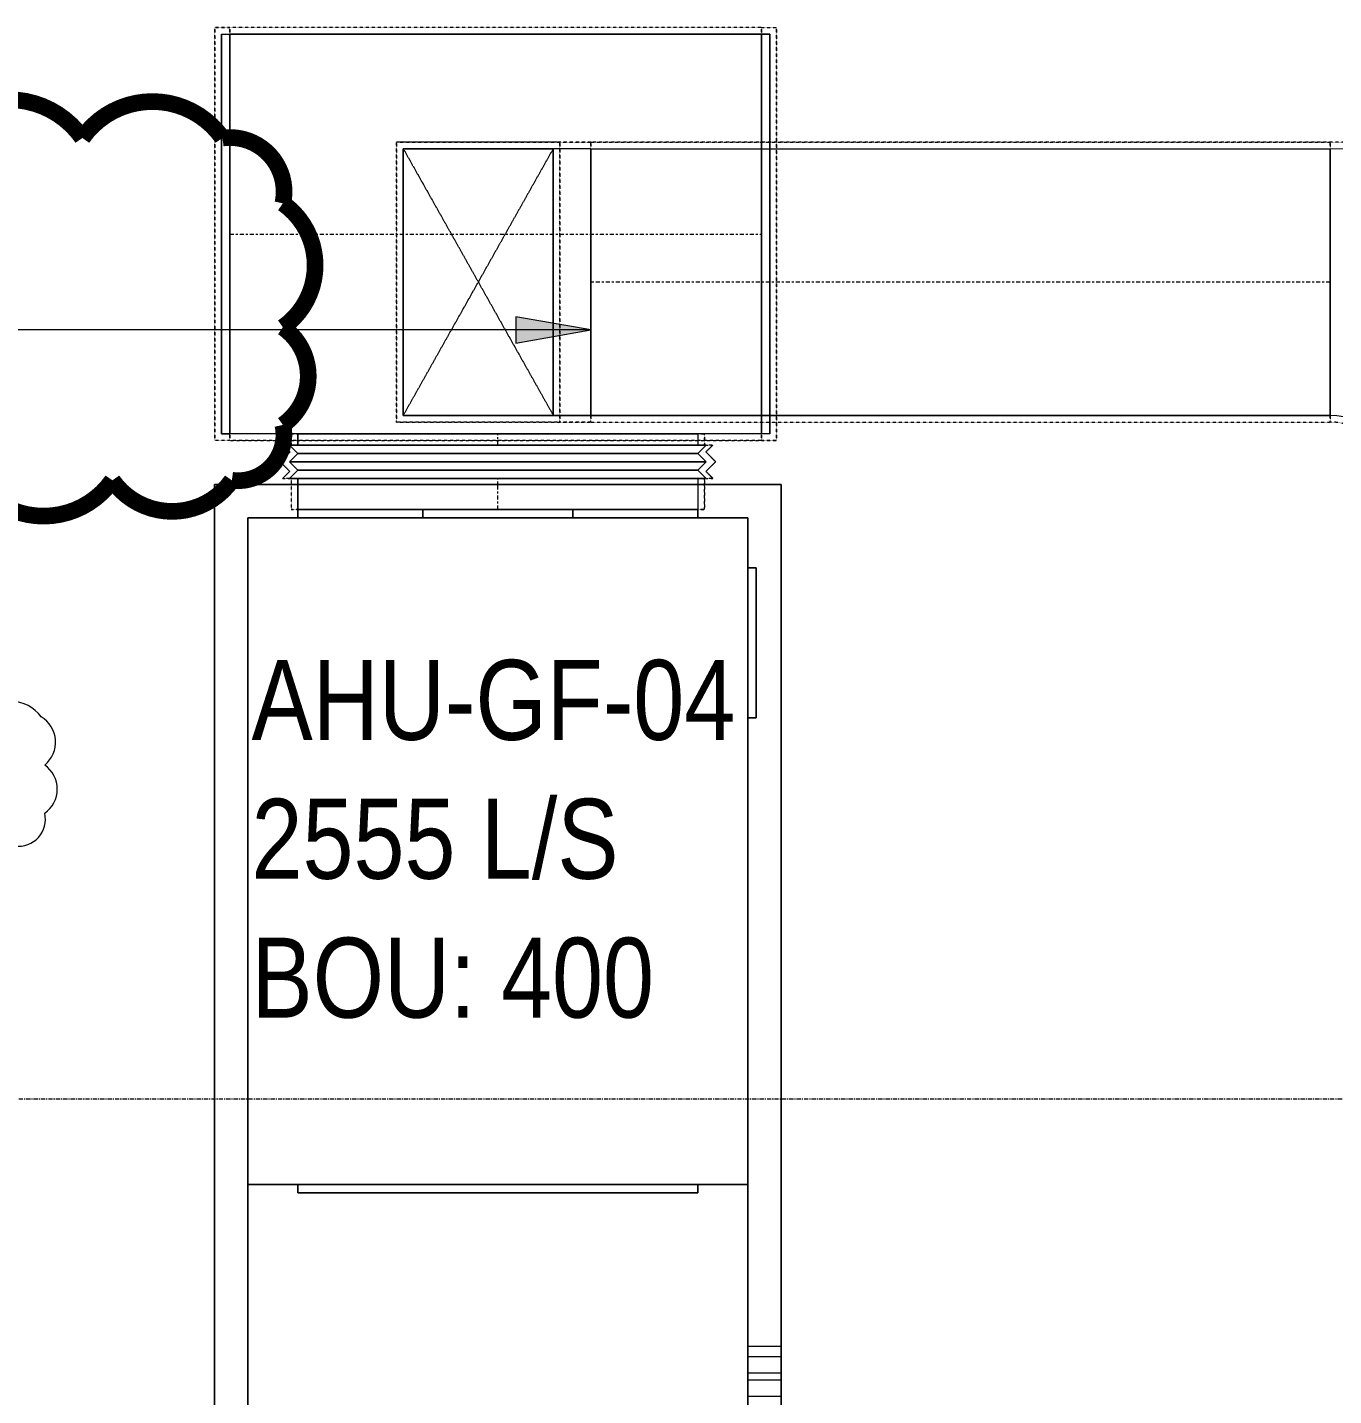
# Model space of a CAD drawing. Header units: inches. Extents: x -83664 to 20107, y -47222 to 19398.
# Drawn here: x -69736 to -65817, y -37654 to -33549 of the extents above; entities that cross this region are included whole.
import ezdxf

# ---------------------------------------------------------------- set-up
doc = ezdxf.new("R2010")
doc.units = ezdxf.units.IN
doc.header["$MEASUREMENT"] = 0
for name, pattern in [('Center', [29.999999, 12, -6, 6, -6]), ('Grid Line', [22.225, 12.7, -3.175, 3.175, -3.175]), ('Hidden 0_50', [1.0584, 0.5292, -0.5292]), ('Hidden 1_5', [2.2, 1.5, -0.7])]:
    doc.linetypes.add(name, pattern=pattern)
doc.layers.add('AC FF_dwg', color=7, linetype='Continuous', lineweight=9, true_color=0x767676)
doc.layers.add('M-HVAC-DUCT', color=7, linetype='Continuous', lineweight=9, true_color=0xffe97f)
for name, color, linetype, lineweight in [('G-ANNO-TEXT', 7, 'Continuous', 9), ('M-EQPM', 7, 'Continuous', 18), ('M-HVAC-DUCT-ANNO', 7, 'Continuous', 9), ('M-HVAC-DUCT-CNTR', 7, 'Center', 9), ('M-HVAC-DUCT-IDEN', 7, 'Continuous', 18), ('S-GRID', 7, 'Continuous', 9)]:
    doc.layers.add(name, color=color, linetype=linetype, lineweight=lineweight)
doc.styles.add('Arial Narrow_21', font='ARIALN.TTF', dxfattribs={"height": 240})

# ---------------------------------------------------------------- blocks, each defined once
blk = doc.blocks.new('TEMW-ME-AHU-Fresh Air Handling Unit - FAHU-L44-01-8294878-FIRST FLOOR AC CONDITIONING LAYOUT - PART A')
at = {"layer": 'M-EQPM'}
for p, q in [((4000, 1600), (-100, 1600)), ((-100, 1600), (-100, -100)), ((-100, -100), (-100, 1600)), ((-100, 1600), (4000, 1600)), ((4000, -100), (4000, 1600)), ((4000, 1600), (4000, -100)), ((3900, 1500), (0, 1500)), ((0, 1500), (0, 0)), ((0, 0), (0, 1500)), ((0, 1500), (3900, 1500)), ((3900, 1500), (1900, 1500)), ((1900, 1500), (1900, 0)), ((1900, 0), (1900, 1500)), ((1900, 1500), (3900, 1500)), ((3900, 0), (3900, 1500)), ((3900, 1500), (3900, 0)), ((3900, 0), (3900, 1500)), ((3900, 1500), (3900, 0)), ((1900, 1350), (1875, 1350)), ((1875, 1350), (1875, 150)), ((1875, 150), (1875, 1350)), ((1875, 1350), (1900, 1350)), ((1900, 150), (1900, 1350)), ((1900, 1350), (1900, 150)), ((3925, 1350), (3900, 1350)), ((3900, 1350), (3900, 150)), ((3900, 150), (3900, 1350)), ((3900, 1350), (3925, 1350)), ((3925, 150), (3925, 1350)), ((3925, 1350), (3925, 150)), ((0, 1000), (-25, 1000)), ((-25, 1000), (-25, 500)), ((-25, 500), (-25, 1000)), ((-25, 1000), (0, 1000)), ((0, 500), (0, 1000)), ((0, 1000), (0, 500)), ((3925, 975), (3900, 975)), ((3900, 975), (3900, 525)), ((3900, 525), (3900, 975)), ((3900, 975), (3925, 975)), ((3925, 525), (3925, 975)), ((3925, 975), (3925, 525)), ((-25, 500), (0, 500)), ((0, 500), (-25, 500)), ((3900, 525), (3925, 525)), ((3925, 525), (3900, 525)), ((1875, 150), (1900, 150)), ((1900, 150), (1875, 150)), ((3900, 150), (3925, 150)), ((3925, 150), (3900, 150)), ((0, 0), (3900, 0)), ((3900, 0), (0, 0)), ((1263.1, 0), (1233.1, 0)), ((1263.1, 0), (1233.1, 0)), ((1333.1, 0), (1313.1, 0)), ((1333.1, 0), (1313.1, 0)), ((1413.1, 0), (1383.1, 0)), ((1413.1, 0), (1383.1, 0)), ((1900, 0), (3900, 0)), ((3900, 0), (1900, 0)), ((3750, 0), (3300, 0)), ((3300, 0), (3300, -25)), ((3300, -25), (3300, 0)), ((3300, 0), (3750, 0)), ((3750, -25), (3750, 0)), ((3750, 0), (3750, -25)), ((1233.1, 0), (1233.1, -100)), ((1263.1, -100), (1263.1, 0)), ((1313.1, 0), (1313.1, -100)), ((1333.1, -100), (1333.1, 0)), ((1383.1, 0), (1383.1, -100)), ((1413.1, -100), (1413.1, 0)), ((3300, -25), (3750, -25)), ((3750, -25), (3300, -25)), ((-100, -100), (4000, -100)), ((4000, -100), (-100, -100)), ((1233.1, -100), (1263.1, -100)), ((1233.1, -100), (1263.1, -100)), ((1313.1, -100), (1333.1, -100)), ((1313.1, -100), (1333.1, -100)), ((1383.1, -100), (1413.1, -100)), ((1383.1, -100), (1413.1, -100))]:
    blk.add_line(p, q, dxfattribs=at)
blk = doc.blocks.new('M_Rec Endcap - Standard-8295124-FIRST FLOOR AC CONDITIONING LAYOUT - PART A')
at = {"layer": 'M-HVAC-DUCT', "color": 30, "true_color": 0xff7f00}
for p, q in [((0, 600), (0, -600)), ((0, -600), (0, 600)), ((0, 600), (25, 600)), ((25, 600), (0, 600)), ((25, 600), (25, -600)), ((25, -600), (25, 600)), ((25, -600), (0, -600)), ((25, -600), (0, -600))]:
    blk.add_line(p, q, dxfattribs=at)
blk = doc.blocks.new('M_Rec Elbow - Radius - 0_75W-8295125-FIRST FLOOR AC CONDITIONING LAYOUT - PART A')
at = {"layer": 'M-HVAC-DUCT', "color": 30, "true_color": 0xff7f00}
for p, q in [((-400, 600), (400, 600)), ((400, 600), (-400, 600)), ((-600, 400), (-600, -400)), ((-600, -400), (-600, 400))]:
    blk.add_line(p, q, dxfattribs=at)
for radius in [200, 200, 1000, 1000]:
    blk.add_arc((-600, 600), radius, 270, 0, dxfattribs=at)
blk = doc.blocks.new('M_Rec Elbow - Radius - 0_75W-8295126-FIRST FLOOR AC CONDITIONING LAYOUT - PART A')
at = {"layer": 'M-HVAC-DUCT', "color": 30, "true_color": 0xff7f00}
for p, q in [((82848.7, 64459.2), (82848.7, 63659.2)), ((82848.7, 63659.2), (82848.7, 64459.2)), ((82848.7, 64459.2), (83298.7, 64459.2)), ((83411.2, 64459.2), (82848.7, 64459.2)), ((83298.7, 64459.2), (83298.7, 63659.2)), ((83411.2, 64459.2), (83298.7, 64459.2)), ((83411.2, 63659.2), (83411.2, 64459.2)), ((83411.2, 64459.2), (83411.2, 63659.2)), ((83298.7, 63659.2), (82848.7, 63659.2)), ((83411.2, 63659.2), (82848.7, 63659.2)), ((83298.7, 63659.2), (83411.2, 63659.2))]:
    blk.add_line(p, q, dxfattribs=at)
blk = doc.blocks.new('REMC_M_FLEX CONNECTION_Type 2 - V_SAD-8295128-FIRST FLOOR AC CONDITIONING LAYOUT - PART A')
at = {"layer": 'M-HVAC-DUCT', "color": 30, "true_color": 0xff7f00}
for p, q in [((82532.4, 63545.2), (82507.4, 63570.2)), ((82507.4, 63570.2), (82532.4, 63545.2)), ((82507.4, 63570.2), (83757.4, 63570.2)), ((83757.4, 63570.2), (82507.4, 63570.2)), ((83732.4, 63545.2), (83757.4, 63570.2)), ((83732.4, 63545.2), (83757.4, 63570.2)), ((82507.4, 63520.2), (82532.4, 63545.2)), ((82532.4, 63545.2), (82507.4, 63520.2)), ((82507.4, 63520.2), (83757.4, 63520.2)), ((83757.4, 63520.2), (82507.4, 63520.2)), ((83757.4, 63520.2), (82507.4, 63520.2)), ((82532.4, 63495.2), (82507.4, 63520.2)), ((82507.4, 63520.2), (83757.4, 63520.2)), ((82507.4, 63520.2), (82532.4, 63495.2)), ((83732.4, 63545.2), (82532.4, 63545.2)), ((82532.4, 63545.2), (83732.4, 63545.2)), ((83732.4, 63545.2), (82532.4, 63545.2)), ((82532.4, 63545.2), (83732.4, 63545.2)), ((83732.4, 63545.2), (83757.4, 63520.2)), ((83732.4, 63545.2), (83757.4, 63520.2)), ((83757.4, 63520.2), (83732.4, 63495.2)), ((83757.4, 63520.2), (83732.4, 63495.2)), ((82507.4, 63470.2), (82532.4, 63495.2)), ((82532.4, 63495.2), (82507.4, 63470.2)), ((82507.4, 63470.2), (83757.4, 63470.2)), ((83757.4, 63470.2), (82507.4, 63470.2)), ((83732.4, 63495.2), (82532.4, 63495.2)), ((82532.4, 63495.2), (83732.4, 63495.2)), ((82532.4, 63495.2), (83732.4, 63495.2)), ((83732.4, 63495.2), (82532.4, 63495.2)), ((83732.4, 63495.2), (83757.4, 63470.2)), ((83732.4, 63495.2), (83757.4, 63470.2))]:
    blk.add_line(p, q, dxfattribs=at)
blk = doc.blocks.new('TEMW-SMBZ-HO-BM-HVAC-00002_rvt-1-FIRST FLOOR AC CONDITIONING LAYOUT - PART A')
at = {"layer": 'M-HVAC-DUCT', "color": 30, "linetype": 'Hidden 0_50', "true_color": 0xff7f00}
for p, q in [((82283.2, 64823.4), (82283.2, 63583.4)), ((82283.2, 63583.4), (82283.2, 64823.4)), ((82283.2, 64823.4), (82328.2, 64823.4)), ((82328.2, 64823.4), (82283.2, 64823.4)), ((82328.2, 63583.4), (82328.2, 64823.4)), ((82328.2, 64823.4), (82328.2, 63583.4)), ((83923.3, 64823.4), (82328.2, 64823.4)), ((83923.3, 64823.4), (82328.2, 64823.4)), ((82328.2, 64823.4), (82328.2, 63583.4)), ((82328.2, 63583.4), (82328.2, 64823.4)), ((83923.3, 63583.4), (83923.3, 64823.4)), ((83923.3, 64823.4), (83923.3, 63583.4)), ((83923.3, 63583.4), (83923.3, 64823.4)), ((83923.3, 64823.4), (83923.3, 63583.4)), ((83923.3, 64823.4), (83968.3, 64823.4)), ((83923.3, 64823.4), (83968.3, 64823.4)), ((83968.3, 63583.4), (83968.3, 64823.4)), ((83968.3, 64823.4), (83968.3, 63583.4)), ((82828.7, 64479.2), (82828.7, 63639.2)), ((83318.7, 64479.2), (82828.7, 64479.2)), ((82828.7, 64479.2), (83318.7, 64479.2)), ((82828.7, 63639.2), (82828.7, 64479.2)), ((82828.7, 64479.2), (82828.7, 63639.2)), ((83318.7, 64479.2), (82828.7, 64479.2)), ((83411.2, 64479.2), (82828.7, 64479.2)), ((82828.7, 64479.2), (82828.7, 63639.2)), ((83318.7, 63639.2), (83318.7, 64479.2)), ((83318.7, 64479.2), (83318.7, 63639.2)), ((83318.7, 64479.2), (83411.2, 64479.2)), ((83318.7, 63639.2), (83318.7, 64479.2)), ((83411.2, 64479.2), (83411.2, 63639.2)), ((83411.2, 63639.2), (83411.2, 64479.2)), ((85628.7, 64479.2), (83411.2, 64479.2)), ((83411.2, 64479.2), (85628.7, 64479.2)), ((83411.2, 64479.2), (83411.2, 63639.2)), ((83411.2, 64479.2), (83411.2, 63639.2)), ((85628.7, 64479.2), (85628.7, 63639.2)), ((85628.7, 63639.2), (85628.7, 64479.2)), ((85628.7, 64479.2), (85628.7, 63639.2)), ((85628.7, 63639.2), (85628.7, 64479.2)), ((82828.7, 63639.2), (83318.7, 63639.2)), ((83318.7, 63639.2), (82828.7, 63639.2)), ((82828.7, 63639.2), (83411.2, 63639.2)), ((82828.7, 63639.2), (83318.7, 63639.2)), ((83411.2, 63639.2), (83318.7, 63639.2)), ((83411.2, 63639.2), (85628.7, 63639.2)), ((83411.2, 63639.2), (85628.7, 63639.2)), ((83752.4, 63603.4), (82512.4, 63603.4)), ((82512.4, 63603.4), (83752.4, 63603.4)), ((82512.4, 63603.4), (82512.4, 63570.2)), ((82512.4, 63603.4), (82512.4, 63570.2)), ((83752.4, 63570.2), (83752.4, 63603.4)), ((83752.4, 63603.4), (83752.4, 63570.2)), ((82328.2, 63583.4), (82283.2, 63583.4)), ((82328.2, 63583.4), (82283.2, 63583.4)), ((82328.2, 63583.4), (83923.3, 63583.4)), ((83923.3, 63583.4), (82328.2, 63583.4)), ((82487.4, 63570.2), (83777.4, 63570.2)), ((82508.2, 63549.4), (82487.4, 63570.2)), ((82487.4, 63570.2), (82508.2, 63549.4)), ((83777.4, 63570.2), (82487.4, 63570.2)), ((83752.4, 63570.2), (82512.4, 63570.2)), ((82512.4, 63570.2), (83752.4, 63570.2)), ((83777.4, 63570.2), (83756.5, 63549.4)), ((83756.5, 63549.4), (83777.4, 63570.2)), ((83968.3, 63583.4), (83923.3, 63583.4)), ((83923.3, 63583.4), (83968.3, 63583.4)), ((82479.1, 63520.2), (82508.2, 63549.4)), ((82508.2, 63549.4), (82479.1, 63520.2)), ((82508.2, 63491.1), (82479.1, 63520.2)), ((82479.1, 63520.2), (82508.2, 63491.1)), ((83756.5, 63549.4), (83785.7, 63520.2)), ((83785.7, 63520.2), (83756.5, 63549.4)), ((83785.7, 63520.2), (83756.5, 63491.1)), ((83756.5, 63491.1), (83785.7, 63520.2)), ((82487.4, 63470.2), (82508.2, 63491.1)), ((82508.2, 63491.1), (82487.4, 63470.2)), ((83777.4, 63470.2), (82487.4, 63470.2)), ((82487.4, 63470.2), (83777.4, 63470.2)), ((83752.4, 63470.2), (82512.4, 63470.2)), ((82512.4, 63470.2), (83752.4, 63470.2)), ((82512.4, 63470.2), (82512.4, 63377)), ((82512.4, 63470.2), (82512.4, 63377)), ((83752.4, 63377), (83752.4, 63470.2)), ((83752.4, 63470.2), (83752.4, 63377)), ((83756.5, 63491.1), (83777.4, 63470.2)), ((83777.4, 63470.2), (83756.5, 63491.1)), ((83752.4, 63377), (82512.4, 63377)), ((82512.4, 63377), (83752.4, 63377))]:
    blk.add_line(p, q, dxfattribs=at)
at = {"layer": 'M-HVAC-DUCT', "color": 30, "true_color": 0xff7f00}
for p, q in [((82328.2, 64803.4), (82328.2, 63603.4)), ((82328.2, 63603.4), (82328.2, 64803.4)), ((82328.2, 64803.4), (83923.3, 64803.4)), ((83923.3, 64803.4), (82328.2, 64803.4)), ((83923.3, 64803.4), (83923.3, 63603.4)), ((83923.3, 63603.4), (83923.3, 64803.4)), ((83411.2, 63659.2), (83411.2, 64459.2)), ((83411.2, 64459.2), (83411.2, 63659.2)), ((83411.2, 64459.2), (85628.7, 64459.2)), ((83411.2, 64459.2), (85628.7, 64459.2)), ((85628.7, 63659.2), (85628.7, 64459.2)), ((85628.7, 64459.2), (85628.7, 63659.2)), ((85628.7, 63659.2), (83411.2, 63659.2)), ((83411.2, 63659.2), (85628.7, 63659.2)), ((83923.3, 63603.4), (82328.2, 63603.4)), ((83923.3, 63603.4), (82328.2, 63603.4)), ((82532.4, 63603.4), (83732.4, 63603.4)), ((83732.4, 63603.4), (82532.4, 63603.4)), ((82532.4, 63570.2), (82532.4, 63603.4)), ((82532.4, 63603.4), (82532.4, 63570.2)), ((83732.4, 63603.4), (83732.4, 63570.2)), ((83732.4, 63603.4), (83732.4, 63570.2)), ((82532.4, 63570.2), (83732.4, 63570.2)), ((83732.4, 63570.2), (82532.4, 63570.2)), ((82532.4, 63470.2), (83732.4, 63470.2)), ((83732.4, 63470.2), (82532.4, 63470.2)), ((82532.4, 63377), (82532.4, 63470.2)), ((82532.4, 63470.2), (82532.4, 63377)), ((83732.4, 63470.2), (83732.4, 63377)), ((83732.4, 63470.2), (83732.4, 63377)), ((82532.4, 63377), (83732.4, 63377)), ((83732.4, 63377), (82532.4, 63377))]:
    blk.add_line(p, q, dxfattribs=at)
at = {"layer": 'M-HVAC-DUCT', "color": 30, "linetype": 'Hidden 0_50', "true_color": 0xff7f00}
for radius, start in [(1020, 360), (1020, 0), (180, 0), (180, 0)]:
    blk.add_arc((85628.7, 63459.2), radius, start, 90, dxfattribs=at)
at = {"layer": 'M-HVAC-DUCT-ANNO', "color": 30, "linetype": 'Hidden 1_5', "true_color": 0xff7f00}
for p, q in [((83298.7, 64459.2), (82848.7, 64459.2)), ((82848.7, 64459.2), (82848.7, 63659.2)), ((82848.7, 64459.2), (83298.7, 63659.2)), ((82848.7, 63659.2), (83298.7, 64459.2)), ((83298.7, 63659.2), (83298.7, 64459.2)), ((82848.7, 63659.2), (83298.7, 63659.2))]:
    blk.add_line(p, q, dxfattribs=at)
at = {"layer": 'M-HVAC-DUCT-CNTR', "color": 30, "true_color": 0xff7f00}
for p, q in [((82328.2, 64203.4), (83923.3, 64203.4)), ((85628.7, 64059.2), (83411.2, 64059.2)), ((83132.4, 63570.2), (83132.4, 63603.4)), ((83132.4, 63377), (83132.4, 63470.2))]:
    blk.add_line(p, q, dxfattribs=at)
at = {"layer": 'M-EQPM', "color": 6, "linetype": 'Hidden 0_50', "lineweight": 9, "true_color": 0xff00ff, "rotation": 90.00000000000001}
blk.add_blockref('TEMW-ME-AHU-Fresh Air Handling Unit - FAHU-L44-01-8294878-FIRST FLOOR AC CONDITIONING LAYOUT - PART A', (83882.4, 59452), dxfattribs=at)
at = {"layer": 'M-HVAC-DUCT', "color": 6, "linetype": 'Hidden 0_50', "lineweight": 9, "true_color": 0xff00ff}
for name, p, rotation in [('M_Rec Endcap - Standard-8295124-FIRST FLOOR AC CONDITIONING LAYOUT - PART A', (82328.2, 64203.4), 180), ('M_Rec Elbow - Radius - 0_75W-8295125-FIRST FLOOR AC CONDITIONING LAYOUT - PART A', (86228.7, 64059.2), 90)]:
    blk.add_blockref(name, p, dxfattribs=dict(at, rotation=rotation))
for name, p in [('M_Rec Endcap - Standard-8295124-FIRST FLOOR AC CONDITIONING LAYOUT - PART A', (83923.3, 64203.4)), ('M_Rec Elbow - Radius - 0_75W-8295126-FIRST FLOOR AC CONDITIONING LAYOUT - PART A', (0, 0)), ('REMC_M_FLEX CONNECTION_Type 2 - V_SAD-8295128-FIRST FLOOR AC CONDITIONING LAYOUT - PART A', (0, 0))]:
    blk.add_blockref(name, p, dxfattribs=at)
blk = doc.blocks.new('TEMW-SMBZ-HO-BM-HVAC-00002_rvt-2-FIRST FLOOR AC CONDITIONING LAYOUT - PART A')
at = {"layer": 'M-HVAC-DUCT', "color": 30, "linetype": 'Hidden 0_50', "true_color": 0xff7f00}
for p, q in [((82283.2, 64823.4), (82283.2, 63583.4)), ((82283.2, 63583.4), (82283.2, 64823.4)), ((82283.2, 64823.4), (82328.2, 64823.4)), ((82328.2, 64823.4), (82283.2, 64823.4)), ((82328.2, 63583.4), (82328.2, 64823.4)), ((82328.2, 64823.4), (82328.2, 63583.4)), ((83923.3, 64823.4), (82328.2, 64823.4)), ((83923.3, 64823.4), (82328.2, 64823.4)), ((82328.2, 64823.4), (82328.2, 63583.4)), ((82328.2, 63583.4), (82328.2, 64823.4)), ((83923.3, 63583.4), (83923.3, 64823.4)), ((83923.3, 64823.4), (83923.3, 63583.4)), ((83923.3, 63583.4), (83923.3, 64823.4)), ((83923.3, 64823.4), (83923.3, 63583.4)), ((83923.3, 64823.4), (83968.3, 64823.4)), ((83923.3, 64823.4), (83968.3, 64823.4)), ((83968.3, 63583.4), (83968.3, 64823.4)), ((83968.3, 64823.4), (83968.3, 63583.4)), ((82828.7, 64479.2), (82828.7, 63639.2)), ((83318.7, 64479.2), (82828.7, 64479.2)), ((82828.7, 64479.2), (83318.7, 64479.2)), ((82828.7, 63639.2), (82828.7, 64479.2)), ((82828.7, 64479.2), (82828.7, 63639.2)), ((83318.7, 64479.2), (82828.7, 64479.2)), ((83411.2, 64479.2), (82828.7, 64479.2)), ((82828.7, 64479.2), (82828.7, 63639.2)), ((83318.7, 63639.2), (83318.7, 64479.2)), ((83318.7, 64479.2), (83318.7, 63639.2)), ((83318.7, 64479.2), (83411.2, 64479.2)), ((83318.7, 63639.2), (83318.7, 64479.2)), ((83411.2, 64479.2), (83411.2, 63639.2)), ((83411.2, 63639.2), (83411.2, 64479.2)), ((85628.7, 64479.2), (83411.2, 64479.2)), ((83411.2, 64479.2), (85628.7, 64479.2)), ((83411.2, 64479.2), (83411.2, 63639.2)), ((83411.2, 64479.2), (83411.2, 63639.2)), ((85628.7, 64479.2), (85628.7, 63639.2)), ((85628.7, 63639.2), (85628.7, 64479.2)), ((85628.7, 64479.2), (85628.7, 63639.2)), ((85628.7, 63639.2), (85628.7, 64479.2)), ((82828.7, 63639.2), (83318.7, 63639.2)), ((83318.7, 63639.2), (82828.7, 63639.2)), ((82828.7, 63639.2), (83411.2, 63639.2)), ((82828.7, 63639.2), (83318.7, 63639.2)), ((83411.2, 63639.2), (83318.7, 63639.2)), ((83411.2, 63639.2), (85628.7, 63639.2)), ((83411.2, 63639.2), (85628.7, 63639.2)), ((83752.4, 63603.4), (82512.4, 63603.4)), ((82512.4, 63603.4), (83752.4, 63603.4)), ((82512.4, 63603.4), (82512.4, 63570.2)), ((82512.4, 63603.4), (82512.4, 63570.2)), ((83752.4, 63570.2), (83752.4, 63603.4)), ((83752.4, 63603.4), (83752.4, 63570.2)), ((82328.2, 63583.4), (82283.2, 63583.4)), ((82328.2, 63583.4), (82283.2, 63583.4)), ((82328.2, 63583.4), (83923.3, 63583.4)), ((83923.3, 63583.4), (82328.2, 63583.4)), ((82487.4, 63570.2), (83777.4, 63570.2)), ((82508.2, 63549.4), (82487.4, 63570.2)), ((82487.4, 63570.2), (82508.2, 63549.4)), ((83777.4, 63570.2), (82487.4, 63570.2)), ((83752.4, 63570.2), (82512.4, 63570.2)), ((82512.4, 63570.2), (83752.4, 63570.2)), ((83777.4, 63570.2), (83756.5, 63549.4)), ((83756.5, 63549.4), (83777.4, 63570.2)), ((83968.3, 63583.4), (83923.3, 63583.4)), ((83923.3, 63583.4), (83968.3, 63583.4)), ((82479.1, 63520.2), (82508.2, 63549.4)), ((82508.2, 63549.4), (82479.1, 63520.2)), ((82508.2, 63491.1), (82479.1, 63520.2)), ((82479.1, 63520.2), (82508.2, 63491.1)), ((83756.5, 63549.4), (83785.7, 63520.2)), ((83785.7, 63520.2), (83756.5, 63549.4)), ((83785.7, 63520.2), (83756.5, 63491.1)), ((83756.5, 63491.1), (83785.7, 63520.2)), ((82487.4, 63470.2), (82508.2, 63491.1)), ((82508.2, 63491.1), (82487.4, 63470.2)), ((83777.4, 63470.2), (82487.4, 63470.2)), ((82487.4, 63470.2), (83777.4, 63470.2)), ((83752.4, 63470.2), (82512.4, 63470.2)), ((82512.4, 63470.2), (83752.4, 63470.2)), ((82512.4, 63470.2), (82512.4, 63377)), ((82512.4, 63470.2), (82512.4, 63377)), ((83752.4, 63377), (83752.4, 63470.2)), ((83752.4, 63470.2), (83752.4, 63377)), ((83756.5, 63491.1), (83777.4, 63470.2)), ((83777.4, 63470.2), (83756.5, 63491.1)), ((83752.4, 63377), (82512.4, 63377)), ((82512.4, 63377), (83752.4, 63377))]:
    blk.add_line(p, q, dxfattribs=at)
at = {"layer": 'M-HVAC-DUCT', "color": 30, "true_color": 0xff7f00}
for p, q in [((82328.2, 64803.4), (82328.2, 63603.4)), ((82328.2, 63603.4), (82328.2, 64803.4)), ((82328.2, 64803.4), (83923.3, 64803.4)), ((83923.3, 64803.4), (82328.2, 64803.4)), ((83923.3, 64803.4), (83923.3, 63603.4)), ((83923.3, 63603.4), (83923.3, 64803.4)), ((83411.2, 63659.2), (83411.2, 64459.2)), ((83411.2, 64459.2), (83411.2, 63659.2)), ((83411.2, 64459.2), (85628.7, 64459.2)), ((83411.2, 64459.2), (85628.7, 64459.2)), ((85628.7, 63659.2), (85628.7, 64459.2)), ((85628.7, 64459.2), (85628.7, 63659.2)), ((85628.7, 63659.2), (83411.2, 63659.2)), ((83411.2, 63659.2), (85628.7, 63659.2)), ((83923.3, 63603.4), (82328.2, 63603.4)), ((83923.3, 63603.4), (82328.2, 63603.4)), ((82532.4, 63603.4), (83732.4, 63603.4)), ((83732.4, 63603.4), (82532.4, 63603.4)), ((82532.4, 63570.2), (82532.4, 63603.4)), ((82532.4, 63603.4), (82532.4, 63570.2)), ((83732.4, 63603.4), (83732.4, 63570.2)), ((83732.4, 63603.4), (83732.4, 63570.2)), ((82532.4, 63570.2), (83732.4, 63570.2)), ((83732.4, 63570.2), (82532.4, 63570.2)), ((82532.4, 63470.2), (83732.4, 63470.2)), ((83732.4, 63470.2), (82532.4, 63470.2)), ((82532.4, 63377), (82532.4, 63470.2)), ((82532.4, 63470.2), (82532.4, 63377)), ((83732.4, 63470.2), (83732.4, 63377)), ((83732.4, 63470.2), (83732.4, 63377)), ((82532.4, 63377), (83732.4, 63377)), ((83732.4, 63377), (82532.4, 63377))]:
    blk.add_line(p, q, dxfattribs=at)
at = {"layer": 'M-HVAC-DUCT', "color": 30, "linetype": 'Hidden 0_50', "true_color": 0xff7f00}
for radius, start in [(1020, 360), (1020, 0), (180, 0), (180, 0)]:
    blk.add_arc((85628.7, 63459.2), radius, start, 90, dxfattribs=at)
at = {"layer": 'M-HVAC-DUCT-ANNO', "color": 30, "linetype": 'Hidden 1_5', "true_color": 0xff7f00}
for p, q in [((83298.7, 64459.2), (82848.7, 64459.2)), ((82848.7, 64459.2), (82848.7, 63659.2)), ((82848.7, 64459.2), (83298.7, 63659.2)), ((82848.7, 63659.2), (83298.7, 64459.2)), ((83298.7, 63659.2), (83298.7, 64459.2)), ((82848.7, 63659.2), (83298.7, 63659.2))]:
    blk.add_line(p, q, dxfattribs=at)
at = {"layer": 'M-HVAC-DUCT-CNTR', "color": 30, "true_color": 0xff7f00}
for p, q in [((82328.2, 64203.4), (83923.3, 64203.4)), ((85628.7, 64059.2), (83411.2, 64059.2)), ((83132.4, 63570.2), (83132.4, 63603.4)), ((83132.4, 63377), (83132.4, 63470.2))]:
    blk.add_line(p, q, dxfattribs=at)
at = {"layer": 'M-EQPM', "color": 6, "linetype": 'Hidden 0_50', "lineweight": 9, "true_color": 0xff00ff, "rotation": 90.00000000000001}
blk.add_blockref('TEMW-ME-AHU-Fresh Air Handling Unit - FAHU-L44-01-8294878-FIRST FLOOR AC CONDITIONING LAYOUT - PART A', (83882.4, 59452), dxfattribs=at)
at = {"layer": 'M-HVAC-DUCT', "color": 6, "linetype": 'Hidden 0_50', "lineweight": 9, "true_color": 0xff00ff}
for name, p, rotation in [('M_Rec Endcap - Standard-8295124-FIRST FLOOR AC CONDITIONING LAYOUT - PART A', (82328.2, 64203.4), 180), ('M_Rec Elbow - Radius - 0_75W-8295125-FIRST FLOOR AC CONDITIONING LAYOUT - PART A', (86228.7, 64059.2), 90)]:
    blk.add_blockref(name, p, dxfattribs=dict(at, rotation=rotation))
for name, p in [('M_Rec Endcap - Standard-8295124-FIRST FLOOR AC CONDITIONING LAYOUT - PART A', (83923.3, 64203.4)), ('M_Rec Elbow - Radius - 0_75W-8295126-FIRST FLOOR AC CONDITIONING LAYOUT - PART A', (0, 0)), ('REMC_M_FLEX CONNECTION_Type 2 - V_SAD-8295128-FIRST FLOOR AC CONDITIONING LAYOUT - PART A', (0, 0))]:
    blk.add_blockref(name, p, dxfattribs=at)
blk = doc.blocks.new('AC FF_dwg-9071469-FIRST FLOOR AC CONDITIONING LAYOUT - PART A')
at = {"layer": 'M-HVAC-DUCT-IDEN', "lineweight": 9}
for centre, radius, start, end in [((4689.4, 58733.2), 110, 35, 145), ((4734.3, 58720.5), 88.3, 309.1511, 59.1511), ((4739.4, 58579.8), 88.2, 305, 55), ((4710.8, 58489.4), 81.2, 262.9282, 12.9282)]:
    blk.add_arc(centre, radius, start, end, dxfattribs=at)

msp = doc.modelspace()

# ---------------------------------------------------------------- hatches: boundary and pattern name
at = {"layer": 'M-HVAC-DUCT-IDEN', "lineweight": 9}
msp.add_hatch(color=256, dxfattribs=at).paths.add_polyline_path([(-68045.4, -34456.5), (-68270.4, -34416.8), (-68270.4, -34496.1)])

# ---------------------------------------------------------------- linework, layer by layer
at = {"color": 3, "const_width": 50}
msp.add_lwpolyline([(-71991.1, -33880.7, 0.520567), (-71991.1, -34278.2, 0.520567), (-71991.1, -34648.7, 0.520567), (-71801.1, -34907.8, 0.520567), (-71423.9, -34907.8, 0.520567), (-70977.4, -34907.8, 0.520567), (-70518.7, -34907.8, 0.520567), (-70216.2, -34907.8, 0.520567), (-69893.5, -34907.8, 0.520567), (-69480.7, -34907.8, 0.520567), (-69122.3, -34907.8, 0.520567), (-68969.3, -34741.7, 0.520567), (-68969.3, -34448.7, 0.520567), (-68969.3, -34076.7, 0.520567), (-69150.6, -33880.7, 0.520567), (-69570.7, -33880.7, 0.520567), (-70012.5, -33880.7, 0.520567), (-70476.2, -33880.7, 0.520567), (-70752.6, -33880.7, 0.520567), (-71186.3, -33880.7, 0.520567), (-71520.2, -33880.7, 0.520567), (-71812.9, -33880.7, 0.520567)], format="xyb", close=True, dxfattribs=at)
at = {"layer": 'M-HVAC-DUCT-IDEN', "lineweight": 9}
for p, q in [((-68045.4, -34456.5), (-68270.4, -34416.8)), ((-68270.4, -34416.8), (-68270.4, -34496.1)), ((-68045.4, -34456.5), (-69790.6, -34456.5)), ((-68270.4, -34496.1), (-68045.4, -34456.5))]:
    msp.add_line(p, q, dxfattribs=at)
at = {"layer": 'S-GRID', "color": 254, "linetype": 'Grid Line', "true_color": 0xdcdcdc}
msp.add_line((20106.7, -36764.5), (-81517, -36764.5), dxfattribs=at)

# ---------------------------------------------------------------- block references
at = {"lineweight": 5}
for name in ['TEMW-SMBZ-HO-BM-HVAC-00002_rvt-1-FIRST FLOOR AC CONDITIONING LAYOUT - PART A', 'TEMW-SMBZ-HO-BM-HVAC-00002_rvt-2-FIRST FLOOR AC CONDITIONING LAYOUT - PART A']:
    msp.add_blockref(name, (-151456.7, -98372.2), dxfattribs=at)
at = {"layer": 'AC FF_dwg', "color": 7}
msp.add_blockref('AC FF_dwg-9071469-FIRST FLOOR AC CONDITIONING LAYOUT - PART A', (-74473.7, -94414.1), dxfattribs=at)

# ---------------------------------------------------------------- texts
at = {"layer": 'G-ANNO-TEXT', "char_height": 240, "attachment_point": 1, "style": 'Arial Narrow_21'}
for s, insert, width in [('AHU-GF-04', (-69063.2, -35446.6), 1839.873), ('2555 L/S', (-69063.2, -35863.3), 1382.911), ('BOU: 400', (-69063.2, -36280), 1515.189)]:
    msp.add_mtext(s, dxfattribs=dict(at, insert=insert, width=width))

doc.saveas('drawing.dxf')
